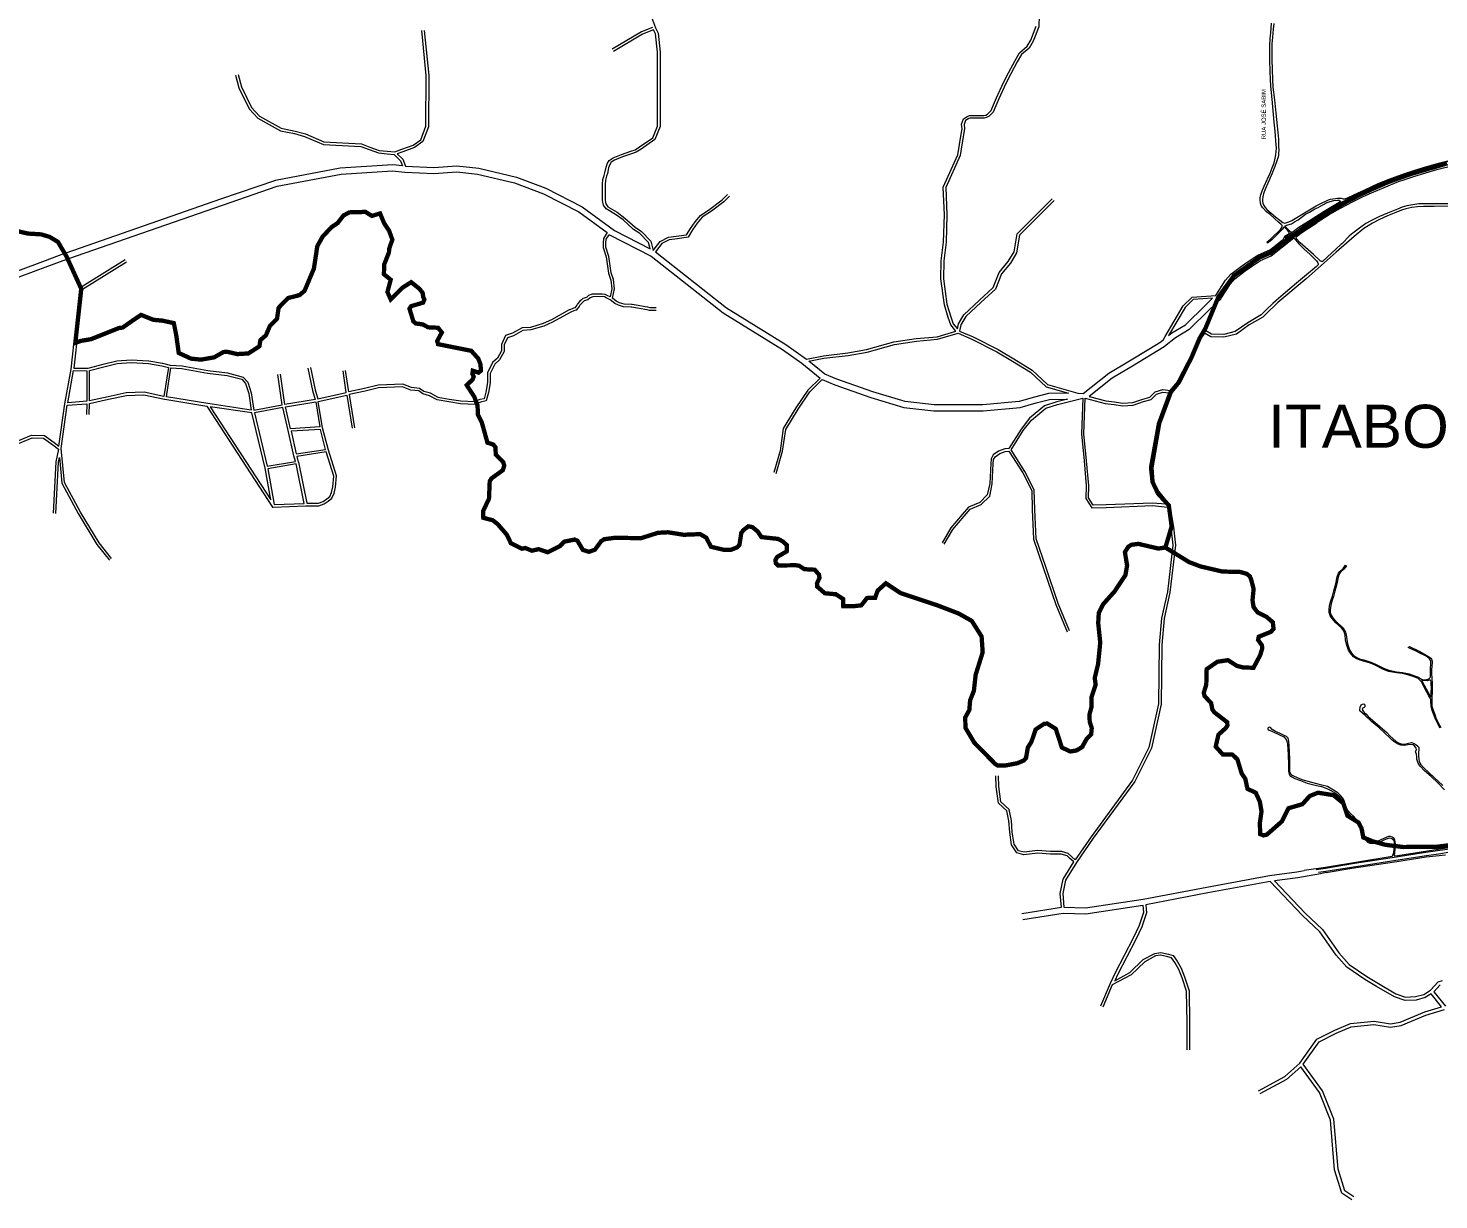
# Model space of a CAD drawing. Header units: millimetres. Extents: x 617885 to 663705, y 7172943 to 7234736.
# Drawn here: x 639759 to 643034, y 7182430 to 7185151 of the extents above; entities that cross this region are included whole.
import ezdxf

# ---------------------------------------------------------------- set-up
doc = ezdxf.new("R2010")
doc.units = ezdxf.units.MM
doc.layers.add('BAIRROS', color=12, linetype='Continuous')
doc.layers.add('TOP_VIAS 10.000', color=7, linetype='Continuous', lineweight=9)
doc.layers.add('VIAS', color=7, linetype='Continuous', lineweight=5)
doc.styles.add('LDUP', font='LDUP.SHX')
doc.styles.get("Standard").update_dxf_attribs({"font": 'arial.ttf'})

msp = doc.modelspace()

# ---------------------------------------------------------------- linework, layer by layer
at = {"layer": 'BAIRROS', "lineweight": 40, "ltscale": 0.3, "const_width": 10}
for points in [[(643052.6, 7184837.1), (642969.6, 7184812.9), (642914.3, 7184793.4), (642868.2, 7184773.5), (642812.6, 7184744.6), (642755.6, 7184709.6), (642683.6, 7184661.7), (642641.8, 7184629.3), (642617.4, 7184618.7), (642558, 7184576.3), (642522, 7184526.9), (642492.2, 7184454.7), (642478.4, 7184431), (642459.2, 7184385.7), (642429.1, 7184327.6), (642411.1, 7184306.3), (642384, 7184233.1), (642365.6, 7184130.9), (642369.2, 7184097.3), (642381.9, 7184070.4), (642406.9, 7184043), (642411.3, 7184010.5), (642413.5, 7183994.1), (642398.9, 7183945.2), (642382.7, 7183942.8), (642336.1, 7183953.7), (642319.8, 7183951.5), (642312.9, 7183947), (642305, 7183934.7), (642310.1, 7183903.4), (642306.2, 7183881.1), (642281.2, 7183843.5), (642254.6, 7183813.6), (642244.4, 7183793.7), (642243, 7183769.8), (642247.7, 7183724.6), (642242.8, 7183674.8), (642234.9, 7183642.3), (642237.1, 7183626.7), (642227.7, 7183598.5), (642227.1, 7183573.6), (642222.7, 7183557.2), (642223.3, 7183540.8), (642228, 7183525.9), (642226.6, 7183511.3), (642216.3, 7183501.1), (642205.8, 7183482), (642193, 7183474.1), (642178.3, 7183471.5), (642158.6, 7183480.7), (642144.6, 7183524), (642124.9, 7183536.4), (642117.4, 7183535.8), (642097.8, 7183522.7), (642087.9, 7183493.8), (642079.7, 7183480.9), (642075.4, 7183456.2), (642070.2, 7183450.6), (642055.3, 7183444.3), (642026.5, 7183438.8), (642009.5, 7183438.9), (642003.5, 7183443), (641979.7, 7183467.2), (641955.3, 7183492.1), (641934.8, 7183526.4), (641934.3, 7183550.6), (641943.8, 7183567.7), (641945.6, 7183590.3), (641954.3, 7183612.2), (641958.5, 7183649.7), (641974.8, 7183701.9), (641972.3, 7183738.7), (641949.5, 7183774.8), (641919.1, 7183791.9), (641869.7, 7183810.9), (641784.2, 7183839.4), (641750, 7183862.2), (641731, 7183845.1), (641725.1, 7183828.2), (641706.3, 7183828), (641693, 7183810.9), (641675.9, 7183809), (641651.2, 7183809), (641650.7, 7183825.8), (641633.8, 7183836.7), (641608.4, 7183839), (641590.7, 7183854.4), (641590.1, 7183861.7), (641596, 7183875.1), (641594.8, 7183882.3), (641585, 7183893.6), (641561, 7183894.9), (641548.3, 7183903), (641541, 7183904), (641499.9, 7183903.6), (641494.4, 7183909.1), (641493.8, 7183916.7), (641497.8, 7183923.4), (641519.8, 7183936.2), (641520.4, 7183950.5), (641511.4, 7183958.9), (641499.9, 7183965.2), (641461.2, 7183969.4), (641452.6, 7183982.4), (641440, 7183992.7), (641430.7, 7183994.4), (641418.9, 7183985.2), (641414.3, 7183978.7), (641410.2, 7183951.5), (641404.9, 7183945.6), (641389.6, 7183939.6), (641373.6, 7183940), (641344, 7183946.9), (641333.1, 7183968.1), (641319, 7183976.3), (641280.7, 7183974.8), (641244.1, 7183980.6), (641221, 7183979.4), (641182, 7183967), (641120.4, 7183967.7), (641111.4, 7183966.5), (641096.3, 7183964.5), (641089.2, 7183960), (641074.5, 7183940.1), (641060.8, 7183935.2), (641046.7, 7183939.6), (641034.1, 7183960.8), (641027.5, 7183963.7), (641003.4, 7183958.8), (640993.3, 7183948.4), (640965.2, 7183934.2), (640944, 7183941.4), (640928.1, 7183937.8), (640912.8, 7183944.1), (640905.4, 7183942.4), (640879.5, 7183955.3), (640870.2, 7183974.8), (640848.8, 7183999.7), (640837.5, 7184008.5), (640815.5, 7184014.2), (640815.2, 7184030), (640828.7, 7184058.7), (640830.4, 7184099.1), (640834.3, 7184105.5), (640860.9, 7184124.8), (640864.1, 7184135.5), (640861.8, 7184143.3), (640844.5, 7184161.2), (640843.6, 7184178.2), (640838.9, 7184184.3), (640825.1, 7184188.7), (640811.9, 7184236.1), (640802.9, 7184254.2), (640802.2, 7184274.5), (640794.6, 7184295.2), (640777, 7184322.3), (640790.7, 7184335.4), (640793.1, 7184342.1), (640790.1, 7184348.6), (640791.1, 7184355.8), (640804.4, 7184351.3), (640809.9, 7184355.8), (640809, 7184370.4), (640803.8, 7184383.9), (640787.6, 7184402), (640710.3, 7184417.5), (640708.4, 7184424.6), (640719.3, 7184444.6), (640710.4, 7184455.5), (640687.6, 7184456.6), (640674.4, 7184463.4), (640658.6, 7184465.6), (640653.1, 7184470.4), (640644.1, 7184499.8), (640647.9, 7184505.7), (640675.7, 7184513.9), (640678.6, 7184520.8), (640675.9, 7184527.5), (640674.6, 7184536.7), (640667, 7184546.2), (640648, 7184561.4), (640627.1, 7184548.1), (640600.5, 7184521.5), (640592.9, 7184538.6), (640600.5, 7184567.1), (640584.7, 7184580), (640585.6, 7184603), (640596.5, 7184630.7), (640596.8, 7184638.6), (640604.3, 7184660.2), (640596.7, 7184681.1), (640585.3, 7184698.2), (640575.8, 7184721), (640556.8, 7184715.3), (640541.6, 7184724.8), (640528.4, 7184724), (640504.7, 7184723.6), (640490.9, 7184716.3), (640477.2, 7184698.5), (640463.2, 7184689.2), (640442.6, 7184667.3), (640430.2, 7184645.4), (640422.2, 7184593), (640400.5, 7184541.3), (640388.7, 7184531.3), (640362.9, 7184524.8), (640351.9, 7184514.3), (640340.3, 7184501.9), (640336.6, 7184476.1), (640320, 7184459.7), (640310.9, 7184438.1), (640297.9, 7184426.8), (640295.7, 7184412.5), (640270, 7184395.9), (640244.1, 7184394.4), (640220.6, 7184399.9), (640212.2, 7184399.1), (640190.5, 7184386.8), (640160.2, 7184381.5), (640137.1, 7184383.8), (640108.4, 7184397), (640102.7, 7184437.9), (640097, 7184466.4), (640070.4, 7184472.1), (640049.5, 7184474), (640021, 7184485.4), (640003.9, 7184474), (639978.1, 7184455.9), (639969.8, 7184455), (639905, 7184429.1), (639881.6, 7184425.1), (639868.3, 7184420.4), (639882.2, 7184545.8), (639856.7, 7184601.8), (639847.5, 7184621.9), (639828, 7184654.9), (639808.6, 7184666.6), (639789.2, 7184672.4), (639758.2, 7184674.3), (639733, 7184680.1)], [(643052.6, 7184837.1), (642969.6, 7184812.9), (642914.3, 7184793.4), (642868.2, 7184773.6), (642812.6, 7184744.6), (642755.6, 7184709.6), (642683.6, 7184661.7), (642641.8, 7184629.3), (642617.4, 7184618.7), (642558, 7184576.3), (642522, 7184526.9), (642492.2, 7184454.7), (642478.4, 7184431), (642459.2, 7184385.7), (642429.1, 7184327.6), (642411.1, 7184306.3), (642384, 7184233.1), (642365.6, 7184130.9), (642369.2, 7184097.3), (642381.9, 7184070.4), (642406.9, 7184043), (642413.5, 7183994.1), (642398.9, 7183945.2), (642402.7, 7183942.9), (642415.7, 7183934.9), (642454.1, 7183911.3), (642480.4, 7183901.3), (642531.4, 7183889.4), (642572.2, 7183888.5), (642587.7, 7183884.2), (642595.2, 7183878.1), (642598, 7183871), (642603.8, 7183849.1), (642601.2, 7183822.7), (642603.7, 7183806.9), (642613, 7183794.7), (642634.3, 7183783.8), (642648.4, 7183771.6), (642650, 7183756.3), (642644.3, 7183749.6), (642615.7, 7183738.1), (642614.2, 7183730.5), (642623.1, 7183718.2), (642623.8, 7183711), (642619.2, 7183695.6), (642603.6, 7183666), (642580.3, 7183666.5), (642565.1, 7183670.3), (642544.2, 7183683.6), (642519.5, 7183679.8), (642494.8, 7183662.7), (642493.9, 7183626.9), (642488, 7183607.8), (642490, 7183600.3), (642505.1, 7183583.9), (642508, 7183569.1), (642512.6, 7183562.5), (642542.5, 7183539.5), (642543, 7183531.8), (642539.1, 7183525.8), (642522.1, 7183510.6), (642515.8, 7183482.8), (642532.3, 7183464.7), (642554.8, 7183464.2), (642566.1, 7183453.4), (642576.1, 7183420.3), (642584.5, 7183408.2), (642589.5, 7183384.8), (642608.8, 7183375.8), (642618.3, 7183354.9), (642622.1, 7183332.1), (642618.3, 7183305.5), (642619, 7183279.6), (642626.6, 7183276.7), (642634.3, 7183278.3), (642643.1, 7183286), (642669.6, 7183309.3), (642684.8, 7183339.7), (642717.1, 7183349.2), (642734.2, 7183368.2), (642753.2, 7183375.8), (642789.3, 7183370.1), (642812.1, 7183351.1), (642821.7, 7183322.3), (642847.3, 7183306.6), (642854.3, 7183293.1), (642858.4, 7183271.9), (642879.9, 7183263.1), (642908.9, 7183255), (642950.6, 7183249.7), (643030, 7183250.4), (643069.8, 7183255.4)]]:
    msp.add_lwpolyline(points, dxfattribs=at)
at = {"layer": 'VIAS', "color": 253}
for points in [[(641395.5, 7185764.5), (641324, 7185714.4), (641299.2, 7185682.6), (641275.9, 7185646.8), (641246.9, 7185597.9), (641218.4, 7185572.6), (641197.5, 7185558.9), (641175.4, 7185551.7), (641166.6, 7185548.3), (641151.4, 7185539.8), (641138.6, 7185513.6), (641133.8, 7185490.3), (641133.8, 7185478.5), (641129.2, 7185450.8), (641134.8, 7185442.9), (641157.5, 7185398.8), (641169.7, 7185380.5), (641175.7, 7185332.3), (641191.2, 7185269.2), (641200.2, 7185198.8), (641206, 7185176.7), (641214.9, 7185152), (641221.3, 7185139.7), (641226.1, 7185095.9)], [(642148.4, 7185224), (642135.7, 7185214.7), (642117.1, 7185201), (642106.1, 7185180.9), (642104.9, 7185154.6), (642092, 7185121.1), (642082.7, 7185105.2), (642065, 7185090.1), (642055.2, 7185072.9), (642040, 7185045.1), (642028.7, 7185022.4), (642012.3, 7184987.1), (642003.4, 7184965.7), (641999.4, 7184956.3), (641989.8, 7184946.7), (641984, 7184943.8), (641978.3, 7184942.4)], [(640246.1, 7185043.6), (640253.9, 7185015), (640277.2, 7184967.3), (640296.2, 7184947), (640346.4, 7184918.7), (640378.8, 7184912.2), (640402.7, 7184905.6), (640445.6, 7184887.4), (640532.8, 7184882.3), (640552.2, 7184875.2), (640573.8, 7184867.5), (640592.5, 7184865.3), (640609.8, 7184864), (640626.6, 7184870.1), (640652.7, 7184879.8), (640670.2, 7184892.1), (640682.3, 7184923.7), (640682.8, 7185041), (640672.4, 7185145.6)], [(640678.3, 7185146.2), (640688.8, 7185041.3), (640688.3, 7184922.5), (640675.2, 7184888.2), (640655.6, 7184874.4), (640628.6, 7184864.4), (640615.7, 7184859.8), (640628.7, 7184846.8), (640634.7, 7184830.9), (640700.5, 7184827.8), (640754.1, 7184831.5), (640804.8, 7184825.9), (640892.2, 7184805.4), (640961, 7184779.4), (641044.7, 7184736.7), (641120.3, 7184681.5), (641202.8, 7184638.9), (641198.9, 7184653.8), (641178.8, 7184674.5), (641164, 7184684.1), (641140.1, 7184705.8), (641122.5, 7184718.7), (641100.6, 7184732), (641094.2, 7184740.5), (641092.1, 7184750.9), (641092.1, 7184788.7), (641093.1, 7184799.5), (641096, 7184809.1), (641097.9, 7184815.5), (641100.7, 7184828.7), (641103.7, 7184837.7), (641108, 7184844.1), (641117.2, 7184850.2), (641136.2, 7184857.9), (641157.8, 7184865.4), (641167.8, 7184869), (641178.4, 7184875.6), (641208.7, 7184896.6), (641220.1, 7184924), (641220.1, 7185095.5), (641215.4, 7185137.9), (641210.7, 7185147.1), (641185.1, 7185137.7), (641117.6, 7185097.2)], [(641208.3, 7185152.6), (641182.5, 7185143.1), (641114.5, 7185102.4)], [(641386.8, 7184761), (641374.1, 7184748.2), (641345.1, 7184726.1), (641323.5, 7184712), (641312, 7184698.1), (641301.2, 7184683.1), (641290.8, 7184665.6), (641266.2, 7184662.4), (641247.3, 7184659.9), (641229.9, 7184651.2), (641215.4, 7184631.6), (641380.3, 7184501.8), (641517.5, 7184416.7), (641565.6, 7184382.9), (641605.5, 7184390.6), (641661.8, 7184397.5), (641705, 7184404.8), (641768.6, 7184422.8), (641820.7, 7184430.3), (641869.1, 7184434.7), (641912.6, 7184447.6), (641900.7, 7184462), (641895, 7184479.5), (641885.9, 7184509), (641877.7, 7184568.8), (641878.8, 7184611.3), (641883.8, 7184654.6), (641885.9, 7184717.4), (641883.3, 7184782.2), (641916.9, 7184857), (641924.5, 7184905.4), (641926.8, 7184917.6), (641925.5, 7184928), (641929.9, 7184941.1), (641940, 7184946.9), (641944.5, 7184948.4), (641977.5, 7184948.4), (641981.9, 7184949.5), (641986.3, 7184951.6), (641994.4, 7184959.7), (641997.9, 7184968), (642006.8, 7184989.6), (642023.3, 7185025.1), (642034.7, 7185047.9), (642049.9, 7185075.8), (642060.3, 7185094), (642078.1, 7185109.1), (642086.5, 7185123.7), (642098.9, 7185155.9)], [(642642.7, 7184637.2), (642667.1, 7184656.6), (642672.4, 7184660.7), (642672.9, 7184662.4), (642674.4, 7184665.5), (642678.4, 7184669.6), (642683.7, 7184673.1), (642686.6, 7184674.9), (642686.6, 7184677.2), (642685.9, 7184678.4), (642682.2, 7184681.9), (642677.5, 7184687.2), (642675.5, 7184688.6), (642674.1, 7184688.8), (642672.3, 7184686.7), (642669.9, 7184683.6), (642664.1, 7184677.5), (642645.8, 7184660), (642636.3, 7184651.7), (642635.5, 7184654.8), (642642.3, 7184660.7), (642651.3, 7184669.6), (642659.5, 7184676.6), (642666.3, 7184684.1), (642669.1, 7184688.2), (642669.9, 7184690.8), (642669.7, 7184693.1), (642668, 7184695.7), (642661.2, 7184701.1), (642642.1, 7184718.9), (642634, 7184725), (642625.3, 7184733.7), (642622.4, 7184738.2), (642620.7, 7184741.7), (642619.6, 7184745.3), (642618.9, 7184751.6), (642618.9, 7184757.8), (642620.2, 7184764.1), (642623.3, 7184773.2), (642628, 7184784.5), (642635.1, 7184800), (642635.7, 7184801.2), (642642.1, 7184814.8), (642647.1, 7184826.6), (642651.2, 7184838.4), (642652.8, 7184845.2), (642655.4, 7184856.9), (642656.5, 7184865.2), (642656.8, 7184872.9), (642655.6, 7184889.6), (642653.5, 7184912.2), (642651.5, 7184933.2), (642647.2, 7184986.2), (642643.4, 7185016.4), (642642.7, 7185033.1), (642642, 7185051.8), (642641.2, 7185075.9), (642641.2, 7185093.4), (642641.2, 7185108.9), (642642.1, 7185127.8), (642643.4, 7185140.2), (642645.4, 7185162.6)], [(642650.4, 7185162.2), (642649.1, 7185149), (642647.4, 7185130.3), (642646.3, 7185114.8), (642645.8, 7185096.1), (642646, 7185077.7), (642647.1, 7185055.4), (642647.8, 7185032.2), (642648.6, 7185014.2), (642652, 7184985.1), (642655, 7184954.1), (642658.8, 7184924.3), (642661.6, 7184893.7), (642661.9, 7184877), (642662, 7184867.5), (642661.7, 7184861.9), (642661.3, 7184856.4), (642661, 7184852.3), (642657.1, 7184840.8), (642652.8, 7184829.8), (642646.8, 7184814.6), (642641.4, 7184802), (642640.6, 7184800), (642637, 7184791.7), (642631.4, 7184779.1), (642628.3, 7184771.5), (642626.6, 7184766.4), (642625.8, 7184763.3), (642625, 7184759.6), (642624.5, 7184753.7), (642624.6, 7184748.9), (642625.4, 7184744.9), (642627.5, 7184739.4), (642630.3, 7184734.9), (642634.7, 7184730.4), (642654.5, 7184713.4), (642664.9, 7184705.5), (642671.5, 7184700.2), (642675.3, 7184698.8), (642678.8, 7184699.3), (642685.7, 7184701.3), (642692.6, 7184704.6), (642704.3, 7184711.5), (642714.3, 7184718), (642737.6, 7184732), (642748.9, 7184738.6), (642763, 7184746), (642771.2, 7184749.9), (642777.6, 7184752.6), (642782.6, 7184754.1), (642787.9, 7184755.3)], [(641226.1, 7185095.9), (641226.1, 7184922.8), (641213.6, 7184892.7), (641181.7, 7184870.6), (641170.5, 7184863.6)], [(640240.3, 7185042), (640248.3, 7185012.9), (640272.2, 7184963.8), (640292.4, 7184942.2), (640344.3, 7184913), (640377.4, 7184906.4), (640400.7, 7184899.9), (640444.2, 7184881.5), (640531.5, 7184876.4), (640550.2, 7184869.5), (640572.4, 7184861.7), (640592, 7184859.4), (640608.9, 7184858.1), (640623.6, 7184843.5), (640628.1, 7184831.6), (640605.2, 7184834), (640483.4, 7184826.5), (640333.2, 7184797.8), (640205.5, 7184753.8), (639846.7, 7184629.1), (639830.2, 7184657.1), (639809.8, 7184669.3), (639789.8, 7184675.3), (639758.7, 7184677.3)], [(641978.3, 7184942.4), (641945.5, 7184942.4), (641942.4, 7184941.4), (641934.8, 7184937), (641931.6, 7184927.4), (641932.9, 7184917.5), (641930.4, 7184904.4), (641922.7, 7184855.3), (641889.4, 7184781), (641891.9, 7184717.4), (641889.8, 7184654.1), (641884.8, 7184610.9), (641883.8, 7184569.1), (641891.7, 7184510.3), (641900.8, 7184481.3), (641906.1, 7184464.9), (641916.1, 7184452.8), (641918.4, 7184464.5), (641930.7, 7184485.2), (641967.5, 7184519.4), (641999.5, 7184549), (642013.3, 7184583.5), (642034.2, 7184609.1), (642047.7, 7184631.6), (642054.7, 7184673.6), (642127.2, 7184746), (642136.4, 7184755.2)], [(641170.5, 7184863.6), (641159.8, 7184859.7), (641138.3, 7184852.2), (641120, 7184844.9), (641112.3, 7184839.8), (641109.1, 7184835), (641106.5, 7184827.1), (641103.7, 7184814.1), (641101.8, 7184807.4), (641099, 7184798.3), (641098.1, 7184788.5), (641098.1, 7184751.4), (641099.8, 7184743), (641104.7, 7184736.6), (641125.9, 7184723.7), (641143.9, 7184710.4), (641167.7, 7184688.9), (641182.6, 7184679.2), (641204.3, 7184656.8), (641210.2, 7184634.6), (641225.9, 7184655.9), (641245.5, 7184665.7), (641287.1, 7184671.1), (641296.2, 7184686.4), (641307.3, 7184701.7), (641319.5, 7184716.5), (641341.7, 7184731), (641370.1, 7184752.7), (641382.6, 7184765.2)], [(639983.8, 7184613.1), (639883.5, 7184550.2), (639853.2, 7184616.5), (640210, 7184740.5), (640336.9, 7184784.2), (640485.2, 7184812.6), (640604.9, 7184819.9), (640633.4, 7184816.9), (640633.9, 7184816.9), (640700.7, 7184813.8), (640753.8, 7184817.4), (640802.4, 7184812), (640888.1, 7184792), (640955.4, 7184766.6), (641037.3, 7184724.7), (641103.4, 7184676.6), (641094.6, 7184663), (641093.8, 7184652.7), (641093.8, 7184641.9), (641101.1, 7184619.9), (641106.3, 7184582), (641111.6, 7184566.4), (641114.1, 7184546.3), (641109.8, 7184527.2), (641103.3, 7184530.6), (641098.3, 7184532.8), (641091.8, 7184533.8), (641068.5, 7184533.4), (641060, 7184530.6), (641055.1, 7184525.7), (641046.4, 7184523.2), (641043.5, 7184520.3), (641039.7, 7184517.2), (641034.3, 7184511), (641033, 7184507.9), (641027.8, 7184501.6), (641023.5, 7184500.6), (641016.6, 7184497.4), (641014.6, 7184496.8), (640973.7, 7184473.7), (640954.1, 7184465.1), (640924.8, 7184456.5), (640905.8, 7184455.3), (640883, 7184442.7), (640867.1, 7184437.4), (640857.6, 7184416.9), (640857.6, 7184402.1), (640848.3, 7184384.6), (640837, 7184374.6), (640825.3, 7184351.1), (640825.3, 7184328.3), (640821.6, 7184306.3), (640817.2, 7184290.8), (640807.5, 7184288.6), (640795.4, 7184283.8), (640763.5, 7184284.9), (640736.2, 7184289.3), (640710.4, 7184293.6), (640693, 7184303.4), (640677.7, 7184307.7), (640667.6, 7184314.5), (640648.6, 7184316.7), (640628.6, 7184324.5), (640571.7, 7184322.2), (640539.6, 7184314.5), (640503.2, 7184306.4), (640495.9, 7184356)], [(642787.9, 7184755.3), (642793.6, 7184756.1), (642798.8, 7184756.6), (642803.5, 7184756.8), (642807.2, 7184756.2), (642811.9, 7184754.9), (642816.5, 7184754.9), (642821.5, 7184757.5), (642836.8, 7184764.3), (642862, 7184776.2), (642893.2, 7184790.9), (642916.3, 7184800), (642924.6, 7184803.3), (642948.2, 7184811.7), (642976, 7184820.9), (643000.4, 7184828.8), (643033.1, 7184837.6), (643054.4, 7184843.4)], [(642140.7, 7184751), (642131.4, 7184741.7), (642060.3, 7184670.7), (642053.5, 7184629.5), (642039.2, 7184605.7), (642018.5, 7184580.4), (642004.5, 7184545.5), (641971.6, 7184515), (641935.4, 7184481.4), (641924.1, 7184462.3), (641921.3, 7184447.8), (641952.5, 7184434.2), (642010.7, 7184405.2), (642047.1, 7184383.3), (642089.4, 7184357.1), (642125.4, 7184324), (642195.5, 7184303.5)], [(643055.7, 7184737.6), (643022.6, 7184737.2), (642998.1, 7184737), (642984.2, 7184736.3), (642971.2, 7184735.2), (642957.4, 7184731.9), (642946.8, 7184728.9), (642930.3, 7184721.8), (642914.4, 7184715.4), (642896.2, 7184707), (642879.9, 7184698.8), (642870, 7184692.4), (642859.7, 7184685.8), (642837.2, 7184667.1), (642795.5, 7184630.8), (642726, 7184569.4), (642660.1, 7184514.4), (642658.5, 7184512.9)], [(639757.8, 7184671.3), (639788.7, 7184669.4), (639807.4, 7184663.8), (639825.8, 7184652.8), (639841, 7184626.9), (639798.5, 7184610.8), (639734.1, 7184586.9)], [(641099.8, 7184642.9), (641099.8, 7184652.5), (641100.5, 7184661.1), (641107.3, 7184671.6), (641108.8, 7184671.7), (641205.1, 7184621.9), (641372.2, 7184490.3)], [(641245.5, 7184665.7), (641287.1, 7184671.1)], [(641217.1, 7184501.7), (641202.5, 7184501.7), (641197.1, 7184503.2), (641191.4, 7184504), (641174.8, 7184507.2), (641161.1, 7184509.6), (641159.3, 7184509.6), (641142.2, 7184510.4), (641131.7, 7184513.4), (641124.3, 7184517.1), (641115.2, 7184523.9), (641120.1, 7184546), (641117.4, 7184567.7), (641112.2, 7184583.4), (641107, 7184621.3), (641099.8, 7184642.9)], [(642461.2, 7184526.7), (642516.2, 7184530.4), (642538.6, 7184565.9), (642550.8, 7184579.7), (642575.7, 7184598.8), (642590.9, 7184609.3), (642613.2, 7184624.1), (642642.7, 7184637.2)], [(642654.3, 7184517.2), (642648.5, 7184511.5), (642634.7, 7184498.6), (642621.4, 7184485.3), (642590.5, 7184467.1), (642561.3, 7184446.6), (642534.3, 7184439.6), (642505.9, 7184440.4), (642492.5, 7184448.5), (642500.6, 7184466.2), (642507.1, 7184481.2), (642521.7, 7184517), (642527.7, 7184522.9), (642528.8, 7184524.2), (642549.8, 7184557.5), (642560.4, 7184569.5), (642584, 7184587.5), (642598.8, 7184597.7), (642619.9, 7184611.8), (642644.7, 7184622.8)], [(639724.3, 7184188.2), (639766.9, 7184206), (639796.5, 7184205), (639819.6, 7184188.8), (639830.3, 7184180.4), (639844.1, 7184278.7), (639844.1, 7184278.8), (639858.5, 7184359.5), (639879.1, 7184545.3), (639847.6, 7184614.4), (639803.5, 7184597.7), (639737.3, 7184573.2)], [(639987, 7184608.1), (639885, 7184544.1), (639864.9, 7184362), (639897.9, 7184361.9), (639932.9, 7184370.8), (639964.8, 7184378.4), (639998.3, 7184380.7), (640039.3, 7184378.4), (640070.4, 7184373.1), (640088.2, 7184368.4), (640116.4, 7184367), (640175.9, 7184356.2), (640221.9, 7184350.8), (640258.1, 7184341.1), (640268.6, 7184329.2), (640276.9, 7184304.1), (640282.9, 7184264), (640348.9, 7184276.6), (640338.6, 7184347)], [(641217.1, 7184495.7), (641201.6, 7184495.7), (641195.9, 7184497.3), (641190.4, 7184498.1), (641173.7, 7184501.3), (641160.5, 7184503.6), (641159.1, 7184503.6), (641141.3, 7184504.4), (641129.6, 7184507.8), (641121.1, 7184512), (641110.3, 7184520.1), (641100.7, 7184525.2), (641096.6, 7184527), (641091.4, 7184527.8), (641069.5, 7184527.5), (641063.2, 7184525.4), (641058.2, 7184520.4), (641049.6, 7184517.9), (641047.6, 7184515.9), (641043.9, 7184512.8), (641039.5, 7184507.8), (641038.3, 7184504.8), (641031.1, 7184496.3), (641025.5, 7184494.9), (641018.8, 7184491.8), (641017.1, 7184491.2), (640976.4, 7184468.3), (640956.2, 7184459.4), (640925.8, 7184450.6), (640907.5, 7184449.4), (640885.5, 7184437.1), (640871.5, 7184432.5), (640863.6, 7184415.6), (640863.6, 7184400.6), (640853, 7184380.8), (640841.9, 7184370.9), (640831.3, 7184349.7), (640831.3, 7184327.8), (640827.5, 7184305), (640821.9, 7184285.7), (640809.2, 7184282.9), (640796.4, 7184277.7), (640762.9, 7184278.9), (640735.3, 7184283.4), (640708.4, 7184287.8), (640690.7, 7184297.8), (640675.2, 7184302.2), (640665.5, 7184308.7), (640647.2, 7184310.8), (640627.6, 7184318.4), (640572.5, 7184316.3), (640540.9, 7184308.6), (640504.1, 7184300.5), (640516.8, 7184223.1)], [(642195.5, 7184303.5), (642208, 7184303.1), (642267.7, 7184350), (642315.4, 7184378.5), (642360.8, 7184406.2), (642388.6, 7184423.1), (642394.6, 7184427.9), (642398.4, 7184435.5), (642439.9, 7184506.5), (642461.2, 7184526.7), (642516.2, 7184530.4)], [(642406.5, 7184437.5), (642414, 7184443.5), (642445.8, 7184462.5), (642491.9, 7184507.7), (642508.7, 7184523.9), (642463.7, 7184520.9), (642444.6, 7184502.8), (642406.5, 7184437.5)], [(642508.7, 7184523.9), (642463.7, 7184520.9)], [(641372.2, 7184490.3), (641509.8, 7184405), (641555.2, 7184373.1), (641597.5, 7184338.7), (641569, 7184310.3), (641541.4, 7184269.8), (641511.7, 7184221.7), (641504.3, 7184170.1), (641489.8, 7184119.1)], [(642658.5, 7184512.9), (642652.7, 7184507.2), (642638.9, 7184494.3), (642625.1, 7184480.5), (642593.7, 7184462), (642563.8, 7184441), (642534.9, 7184433.6), (642504.2, 7184434.4), (642489.6, 7184443.2), (642482.9, 7184432.8), (642461.4, 7184382.9), (642433.6, 7184327.3), (642414.5, 7184305.1), (642387.7, 7184232.4), (642369.5, 7184130.5), (642372.1, 7184098.7), (642382.6, 7184076.3), (642409.3, 7184043.3), (642409.4, 7184042.5), (642417.5, 7183992.5), (642422.3, 7183951), (642409.5, 7183841.1), (642396, 7183780.3), (642390.4, 7183718.7), (642389.2, 7183581.8), (642366.4, 7183479), (642327.8, 7183401.9), (642231.5, 7183270.1), (642192.8, 7183213.9), (642167.2, 7183172.6), (642160.8, 7183141.6), (642163.5, 7183110.3), (642213.3, 7183108.6), (642347.5, 7183128.6), (642495.2, 7183156.8), (642640.5, 7183183.4), (642704.3, 7183191.8), (642720.8, 7183194.8)], [(642486, 7184448.7), (642495.2, 7184468.6), (642501.6, 7184483.5), (642511, 7184506.7), (642501.7, 7184497.7), (642454.4, 7184451.4), (642422.1, 7184432), (642396.9, 7184411.9), (642396.2, 7184411.4), (642322.6, 7184366.5)], [(642445.8, 7184462.5), (642491.9, 7184507.7)], [(642501.7, 7184497.7), (642454.4, 7184451.4)], [(641571.5, 7184378), (641606.4, 7184384.6), (641662.7, 7184391.5), (641706.3, 7184399), (641769.8, 7184416.9), (641821.4, 7184424.3), (641870.3, 7184428.8), (641917.7, 7184442.8), (641949.9, 7184428.8), (642007.8, 7184399.9), (642044, 7184378.2), (642085.8, 7184352.3), (642122.3, 7184318.7), (642173.9, 7184303.6), (642127.8, 7184302.6), (642095.4, 7184294.5), (642059.5, 7184284.3), (641975.2, 7184276.4), (641926.8, 7184276.4), (641862.1, 7184276.4), (641795, 7184284), (641719.8, 7184307), (641636.4, 7184336.3), (641608.4, 7184347.8), (641571.5, 7184378)], [(642396.2, 7184411.4), (642322.6, 7184366.5), (642275.7, 7184338.5), (642221.7, 7184296.1), (642260.6, 7184285.9), (642280.9, 7184283.5), (642299.4, 7184280.3), (642323.1, 7184281.9), (642346.5, 7184289.9), (642363, 7184294.6), (642375.2, 7184306.8), (642392.9, 7184312.1), (642410.6, 7184309.8), (642428.5, 7184330.7), (642455.9, 7184385.4), (642477.5, 7184435.6), (642486, 7184448.7)], [(639850.7, 7184281.5), (639864, 7184356), (639895.3, 7184355.9), (639895.4, 7184284.8), (639850.7, 7184281.5)], [(639901.4, 7184285.7), (639901.3, 7184356.6), (639934.4, 7184365), (639965.7, 7184372.5), (639998.3, 7184374.7), (640038.6, 7184372.5), (640069.1, 7184367.3), (640084.3, 7184363.2), (640073.9, 7184296), (640027.9, 7184306), (639986.7, 7184304.5), (639944.3, 7184295.4), (639901.4, 7184285.7)], [(640090.2, 7184362.3), (640115.7, 7184361.1), (640175, 7184350.3), (640220.8, 7184344.9), (640254.8, 7184335.8), (640263.3, 7184326.1), (640271.1, 7184302.7), (640276.8, 7184264), (640175.6, 7184279.3), (640079.8, 7184294.9), (640090.2, 7184362.3)], [(640408.1, 7184361.6), (640419.3, 7184309.9), (640425.3, 7184289.1), (640354.9, 7184277.6), (640344.5, 7184347.9)], [(640414, 7184362.9), (640425.2, 7184311.3), (640431.2, 7184290.2), (640497.3, 7184305.1), (640490, 7184355.2)], [(641495.5, 7184117.4), (641510.2, 7184168.8), (641517.5, 7184219.6), (641546.4, 7184266.5), (641573.6, 7184306.5), (641602.4, 7184335.1), (641631.4, 7184323.2), (641715.4, 7184293.7), (641792.1, 7184270.2), (641861.4, 7184262.4), (641926.8, 7184262.4), (641975.9, 7184262.4), (642062.1, 7184270.5), (642099, 7184280.9), (642129.6, 7184288.6), (642171.4, 7184289.5), (642147.1, 7184283.5), (642118.1, 7184274.2), (642083.5, 7184245.4), (642064, 7184220.2), (642035.3, 7184175), (642026, 7184174.1), (642011.5, 7184169.2), (641998.9, 7184160.1), (641994.4, 7184151.4), (641993.4, 7184140), (641991.2, 7184094.2), (641985.6, 7184067.8), (641967.9, 7184050.1), (641942, 7184039), (641926.9, 7184022.1), (641901, 7183990.8), (641880.5, 7183956.1)], [(639900.6, 7184254.1), (639901.3, 7184279.6), (639945.6, 7184289.6), (639987.4, 7184298.5), (640027.3, 7184300), (640075.7, 7184289.5), (640075.9, 7184289.5), (640173.3, 7184273.6), (640326.1, 7184038.8), (640327.8, 7184038.9), (640403.7, 7184041.9), (640434, 7184041.9), (640446.2, 7184046.8), (640455.7, 7184053.1), (640464, 7184059.7), (640469, 7184071.3), (640472.1, 7184085.5), (640474.5, 7184111.5), (640455.9, 7184171.5), (640442.4, 7184223.4), (640432.5, 7184284.4), (640498.3, 7184299.2), (640510.9, 7184222.2)], [(640501.4, 7184299.9), (640501.4, 7184299.9)], [(642176.5, 7183751.5), (642150.2, 7183815.1), (642121.3, 7183900.7), (642099, 7183965.5), (642095.8, 7184033.6), (642094.7, 7184079.1), (642072.9, 7184121.7), (642040.6, 7184172.2), (642068.9, 7184216.7), (642087.9, 7184241.2), (642121.1, 7184268.9), (642148.7, 7184277.7), (642207.1, 7184292.1), (642203.9, 7184209.5), (642210.1, 7184146.4), (642215.2, 7184088.8), (642214.2, 7184059.2), (642228, 7184037.3), (642261.7, 7184038.4), (642368.9, 7184042.5), (642403.9, 7184039.3), (642411.5, 7183991.7), (642416.3, 7183951)], [(642207.3, 7184296.1), (642207.3, 7184296.1)], [(642213.1, 7184292.2), (642259.5, 7184280), (642280, 7184277.6), (642299.1, 7184274.2), (642324.3, 7184275.9), (642348.3, 7184284.2), (642366.1, 7184289.3), (642378.4, 7184301.5), (642393.4, 7184306), (642407.7, 7184304.1), (642381.8, 7184233.9), (642363.5, 7184130.8), (642366.2, 7184097.1), (642377.5, 7184073), (642399.7, 7184045.7), (642369, 7184048.5), (642261.5, 7184044.4), (642231.2, 7184043.4), (642220.2, 7184060.8), (642221.2, 7184088.9), (642216.1, 7184146.9), (642209.9, 7184209.6), (642213.1, 7184292.2)], [(639952.5, 7183919.7), (639923.5, 7183956.1), (639880.5, 7184027.5), (639843.3, 7184096.4), (639835.5, 7184174.8), (639849.7, 7184275.4), (639895.3, 7184278.7), (639894.6, 7184254.3)], [(640362.5, 7184217.3), (640350.1, 7184270.7), (640284, 7184258.1), (640314, 7184133.8), (640379.4, 7184145.3), (640375.7, 7184158.3), (640375.7, 7184158.5), (640362.5, 7184217.3)], [(640367.8, 7184221.1), (640356, 7184271.7), (640426.6, 7184283.2), (640436, 7184225.5), (640367.8, 7184221.1)], [(639727, 7184182.9), (639768, 7184200), (639794.6, 7184199.1), (639816, 7184184), (639829.2, 7184173.6), (639823.4, 7184144.2), (639816.8, 7184024.8)], [(640369.1, 7184215.2), (640380.9, 7184162.5), (640449.3, 7184173.1), (640437.2, 7184219.6), (640369.1, 7184215.2)], [(640382.4, 7184156.7), (640386, 7184143.8), (640386.1, 7184143.6), (640406.1, 7184047.9), (640432.8, 7184047.9), (640443.4, 7184052.1), (640452.2, 7184057.9), (640459.1, 7184063.5), (640463.3, 7184073.2), (640466.2, 7184086.4), (640468.4, 7184110.9), (640451, 7184167.3), (640382.4, 7184156.7)], [(641885.7, 7183953.1), (641905.9, 7183987.4), (641931.5, 7184018.1), (641945.6, 7184034), (641971.3, 7184045.1), (641991.1, 7184064.8), (641997.2, 7184093.4), (641999.4, 7184139.6), (642000.2, 7184149.7), (642003.5, 7184156.1), (642014.3, 7184163.8), (642027.2, 7184168.2), (642035.5, 7184169), (642067.7, 7184118.7), (642088.7, 7184077.6), (642089.8, 7184033.3), (642093, 7183964.4), (642115.6, 7183898.7), (642144.6, 7183813), (642170.9, 7183749.2)], [(639822.8, 7184024.5), (639829.4, 7184143.5), (639831.5, 7184154.3), (639837.4, 7184094.6), (639875.3, 7184024.5), (639918.6, 7183952.6), (639947.9, 7183915.9)], [(640400, 7184047.7), (640380.8, 7184139.5), (640315.2, 7184127.9), (640330.2, 7184045), (640400, 7184047.7)], [(642416.3, 7183951), (642403.6, 7183842.1), (642390.1, 7183781.3), (642384.4, 7183719), (642383.2, 7183582.5), (642360.7, 7183481.1), (642322.6, 7183405.1), (642226.6, 7183273.6), (642189.8, 7183220.1), (642173.6, 7183234.9)], [(643036.5, 7183525.8), (643030.3, 7183537.3), (643024.9, 7183549), (643021.3, 7183558.6), (643018.1, 7183566.9), (643015.6, 7183576.3), (643015, 7183588.3), (643015.1, 7183593.4), (643010.6, 7183600.7), (643002.1, 7183616.5), (642993.2, 7183633.3), (642985.9, 7183641.3), (642976.2, 7183644.9), (642963.9, 7183649.1), (642948.7, 7183652.7), (642935.2, 7183653.9), (642917.1, 7183657.6), (642903.9, 7183662.9), (642885.9, 7183671.7), (642875.3, 7183676.3), (642859.1, 7183681.5), (642848.7, 7183684.2), (642841.8, 7183687.3), (642835.5, 7183691.7), (642828.4, 7183700.2), (642824.2, 7183706.8), (642819.6, 7183720.9), (642817.4, 7183731), (642816.2, 7183742), (642814.7, 7183747.3), (642810.6, 7183754.8), (642807.7, 7183758.5), (642794.7, 7183770.3), (642785.8, 7183780.6), (642781.5, 7183786.8), (642779, 7183794.1), (642778.8, 7183800), (642778.8, 7183800.6), (642780.2, 7183810.8), (642783.1, 7183821.6), (642786.6, 7183832.5), (642790.1, 7183844.5), (642794.8, 7183861.1), (642797.7, 7183877.4), (642801, 7183885.9), (642803.6, 7183889.5), (642811.4, 7183896.4), (642817.2, 7183904.4), (642819.3, 7183902.8), (642813.3, 7183894.7), (642805.6, 7183887.7), (642803.3, 7183884.6), (642800.2, 7183876.7), (642797.3, 7183860.5), (642792.5, 7183843.8), (642789, 7183831.8), (642785.6, 7183820.9), (642782.8, 7183810.3), (642781.4, 7183800.4), (642781.4, 7183800), (642781.6, 7183794.6), (642783.8, 7183788), (642787.8, 7183782.2), (642796.6, 7183772.1), (642809.6, 7183760.3), (642812.8, 7183756.2), (642817.1, 7183748.3), (642818.7, 7183742.5), (642820, 7183731.4), (642822.1, 7183721.6), (642826.6, 7183707.9), (642830.5, 7183701.8), (642837.3, 7183693.6), (642843.1, 7183689.6), (642849.6, 7183686.6), (642859.9, 7183684), (642876.2, 7183678.7), (642887, 7183674), (642905, 7183665.3), (642917.8, 7183660.1), (642935.6, 7183656.4), (642949.1, 7183655.3), (642964.7, 7183651.6), (642977.1, 7183647.4), (642986.8, 7183643.8), (642993.4, 7183639.3), (642999, 7183638), (643004.9, 7183638.6), (643008.9, 7183639.7), (643011.2, 7183640.8), (643013.8, 7183643), (643014.7, 7183644.9), (643014.1, 7183656), (643014.6, 7183666.2), (643015.2, 7183672.9), (643015.1, 7183680.8), (643013.6, 7183684.3), (643011.9, 7183686.9), (643006.6, 7183691.2), (643001.3, 7183694.3), (642990.9, 7183699.4), (642979.6, 7183704.9), (642966.9, 7183710.9), (642962.6, 7183712.8), (642965.6, 7183715.2), (642989.7, 7183703.5), (643004.5, 7183695.6), (643012.3, 7183690.9), (643015.2, 7183688.2), (643016.5, 7183686.1), (643018, 7183681.3), (643018.1, 7183680.9), (643018, 7183675.6), (643017.9, 7183671.5), (643017.1, 7183659.9), (643016.8, 7183652.3), (643017.2, 7183641.5), (643017.6, 7183637.6), (643018.3, 7183633), (643018.6, 7183624.7), (643018.4, 7183616.1), (643018, 7183607.3), (643017.3, 7183599.6), (643017.2, 7183592), (643017.3, 7183588.3), (643017.9, 7183576.7), (643020.3, 7183567.7), (643023.5, 7183559.4), (643027.1, 7183549.9), (643032.4, 7183538.4), (643038.5, 7183527)], [(643046.9, 7183382.6), (643031.2, 7183398.8), (643015.7, 7183413.4), (643000.2, 7183427), (642990.3, 7183437.2), (642985.5, 7183444.5), (642983, 7183453.5), (642982.7, 7183458.9), (642981.7, 7183465.4), (642980, 7183469.3), (642979.7, 7183470.9), (642980.2, 7183472.1), (642981.9, 7183475.8), (642980.9, 7183479.6), (642977.5, 7183484.3), (642973.9, 7183486.7), (642967.7, 7183487.5), (642962, 7183486.8), (642954.5, 7183485.6), (642945.5, 7183485.9), (642939.1, 7183488.2), (642931.5, 7183493.4), (642925.1, 7183498), (642919.4, 7183504.4), (642909.4, 7183513.4), (642894.2, 7183527), (642877.4, 7183541.4), (642863.1, 7183555.2), (642850.3, 7183566.1), (642850.4, 7183569.5), (642850.8, 7183573), (642851.1, 7183574.6), (642853.5, 7183580.1), (642856.3, 7183581.5), (642859.4, 7183582), (642862, 7183579.9), (642862.1, 7183575), (642860.4, 7183573.4), (642857.3, 7183572.5), (642855.5, 7183571.2), (642856.8, 7183567.4), (642857.9, 7183565.3), (642860.3, 7183562.1), (642864.6, 7183559.1), (642870, 7183552.7), (642879.6, 7183543.9), (642896.7, 7183529.8), (642913, 7183515.4), (642920.1, 7183508.2), (642934, 7183495.6), (642938.5, 7183492.5), (642941.9, 7183490.6), (642946.5, 7183489.1), (642954.3, 7183488.9), (642963.1, 7183490.8), (642970.3, 7183492.3), (642975.3, 7183490.8), (642980.7, 7183487.6), (642984.8, 7183484.2), (642986.3, 7183482.6), (642987.2, 7183480.2), (642987, 7183476.3), (642986.6, 7183469.1), (642986.5, 7183461.4), (642987.1, 7183454.5), (642988.3, 7183448.3), (642992.2, 7183441.1), (642998.3, 7183434.5), (643011.2, 7183422.1), (643042.9, 7183392.8)], [(642066, 7183095.1), (642157.5, 7183109.9), (642154.8, 7183142), (642161.5, 7183174.8), (642186.4, 7183215), (642177.4, 7183223.3), (642170.7, 7183229.5), (642156.8, 7183233.2), (642132.1, 7183233.2), (642102.5, 7183235.4), (642070.3, 7183231.2), (642053.8, 7183235.9), (642041.9, 7183254.5), (642037.7, 7183283.9), (642035.9, 7183310.8), (642030.9, 7183334), (642011.6, 7183351.6), (642006.2, 7183389.4), (642005.4, 7183415)], [(642189.8, 7183220.1), (642173.6, 7183234.9), (642157.6, 7183239.2), (642132.4, 7183239.2), (642102.4, 7183241.5), (642070.8, 7183237.4), (642057.6, 7183241.1), (642047.6, 7183256.6), (642043.6, 7183284.5), (642041.8, 7183311.6), (642036.3, 7183337.2), (642017.2, 7183354.5), (642012.2, 7183390), (642011.4, 7183415.2)], [(642772.3, 7183190.4), (642758.8, 7183187.5), (642706.4, 7183177.9), (642652.4, 7183170.8), (642723.2, 7183096), (642763.6, 7183058.2), (642801.6, 7183003.9), (642825.9, 7182977.1), (642866.4, 7182948.8), (642893.5, 7182932.4), (642934, 7182908.8), (642956.7, 7182901.4), (642979.9, 7182902.4), (642998.6, 7182907.3), (643014.3, 7182916.9), (643032, 7182936.5), (643042.3, 7182940.1)], [(642614.8, 7182683.3), (642675.9, 7182716.5), (642710.9, 7182747.8), (642750.7, 7182803.6), (642792, 7182824.6), (642828.4, 7182840.1), (642883.3, 7182845.4), (642921.2, 7182839.4), (642944.1, 7182843), (643001, 7182866.9), (643039.9, 7182878.9), (643016, 7182908.6), (643001.7, 7182899.9), (642981.1, 7182894.4), (642955.6, 7182893.4), (642930.7, 7182901.5), (642889.4, 7182925.5), (642862, 7182942.1), (642820.5, 7182971), (642795.3, 7182998.9), (642757.5, 7183052.9), (642717.6, 7183090.4), (642642.6, 7183169.5), (642497.8, 7183143), (642353.3, 7183115.4), (642355.1, 7183096.6), (642344.3, 7183064.6), (642330.3, 7183035), (642288.9, 7182954.7), (642281.4, 7182939.3), (642316.3, 7182958.1), (642347.4, 7182988.3), (642374.2, 7183002.5), (642388.2, 7183004.4), (642406, 7183000.8), (642416.7, 7182997.9), (642426, 7182984.9), (642435.7, 7182968.2), (642443.6, 7182948), (642453.9, 7182915.7), (642455.3, 7182842.1), (642455.3, 7182778.5)], [(642068.2, 7183081.3), (642161.5, 7183096.4), (642214.1, 7183094.6), (642346.4, 7183114.3), (642348, 7183097.5), (642337.8, 7183067.2), (642324.1, 7183038.1), (642282.6, 7182957.8), (642270.5, 7182932.8), (642270.4, 7182932.6), (642248, 7182880)], [(642449.3, 7182778.5), (642449.3, 7182842), (642448, 7182914.7), (642437.9, 7182946), (642430.3, 7182965.5), (642421, 7182981.6), (642413, 7182992.7), (642404.7, 7182995), (642388, 7182998.3), (642376.1, 7182996.7), (642351, 7182983.4), (642319.9, 7182953.2), (642275.5, 7182929.3), (642253.5, 7182877.6)], [(643036.6, 7182929.6), (643022.1, 7182913.7), (643049, 7182880.4)], [(642836.2, 7182437.1), (642815.2, 7182451.1), (642799.7, 7182501.5), (642790, 7182617.5), (642763.7, 7182683.7), (642718.8, 7182745.1), (642756.1, 7182797.3), (642795.4, 7182817.3), (642830.4, 7182832.2), (642883.1, 7182837.4), (642921.2, 7182831.3), (642946.3, 7182835.3), (643003.8, 7182859.4), (643046.8, 7182872.7)], [(642831.7, 7182430.5), (642808.4, 7182446), (642791.8, 7182500), (642782.1, 7182615.6), (642756.7, 7182679.8), (642713.3, 7182739.1), (642680.5, 7182709.9), (642618.6, 7182676.3)]]:
    msp.add_lwpolyline(points, dxfattribs=at)
at = {"layer": 'VIAS', "color": 253, "flags": 128}
for points in [[(643055.9, 7184841.6), (643027, 7184833.9), (642998.2, 7184825.4), (642966.9, 7184815.3), (642942.2, 7184807.1), (642923.4, 7184800), (642912.2, 7184795.8), (642881.3, 7184782.5), (642842.4, 7184764.3), (642810.1, 7184747.8), (642782.6, 7184732.1), (642740.3, 7184704.8), (642719.4, 7184691.3), (642693.7, 7184673.1), (642668.2, 7184653.7), (642641.4, 7184632.3)], [(643057.6, 7184834.7), (643028.9, 7184827.1), (643000.3, 7184818.7), (642969.1, 7184808.6), (642944.5, 7184800.5), (642943.3, 7184800), (642914.9, 7184789.2), (642884.2, 7184776.1), (642845.5, 7184758), (642813.5, 7184741.6), (642786.3, 7184726.1), (642744.1, 7184698.9), (642723.4, 7184685.4), (642697.9, 7184667.4), (642672.5, 7184648.1), (642642.8, 7184624.8)], [(642808.6, 7184650.3), (642806.3, 7184648.6), (642763.6, 7184609.8), (642761.5, 7184609.8), (642759.9, 7184610.2), (642758.1, 7184611.3), (642743.2, 7184626), (642711.9, 7184652.5), (642703.2, 7184662.3), (642702.5, 7184666.4), (642705.8, 7184669.1), (642715.4, 7184676.7), (642731.3, 7184687.2), (642750.6, 7184699.5), (642751.7, 7184700.4), (642779.3, 7184718.7), (642805.8, 7184733.2), (642835.2, 7184748.9), (642858.2, 7184760), (642877.5, 7184768.9), (642907, 7184781.4), (642940.3, 7184795.2), (642954.7, 7184800), (642978.4, 7184807.9), (643029.4, 7184823.1), (643070.4, 7184833.3)], [(642676.6, 7184663.9), (642678.3, 7184666.2), (642682.8, 7184670.1), (642685.8, 7184672.5), (642691.4, 7184676.5), (642691.9, 7184677.7), (642689.4, 7184678.5), (642683.9, 7184683.5), (642679.6, 7184688.3), (642676.7, 7184691.7), (642677, 7184692.6), (642683.4, 7184694.2), (642691.6, 7184697.1), (642698.8, 7184701.5), (642707.4, 7184706.2), (642724.3, 7184719.4), (642733.6, 7184723.7), (642746.2, 7184731.4), (642753.8, 7184735.1), (642764.3, 7184741.3), (642774.6, 7184746.1), (642781.4, 7184748.8), (642790.2, 7184751), (642798.5, 7184751.9), (642803.2, 7184751.7), (642804.3, 7184750), (642804.8, 7184748.3), (642794.3, 7184741.4), (642767.3, 7184725.5), (642737.2, 7184706.3), (642709.1, 7184688.2), (642689.5, 7184674), (642676.6, 7184663.9)], [(643115.6, 7184756.1), (643111.4, 7184754.3), (643102.3, 7184750), (643095, 7184747.3), (643088.7, 7184745.7), (643079.2, 7184744.2), (643073, 7184743.5), (643062.7, 7184743.3), (643052.2, 7184743.2), (643036.9, 7184743.4), (643022, 7184743.5), (642999.8, 7184743.7), (642987.5, 7184743.4), (642973.3, 7184740.9)], [(642973.3, 7184740.9), (642959.5, 7184738.6), (642948.3, 7184735.5), (642937.6, 7184731.2), (642914.3, 7184721.8), (642896.2, 7184714.1), (642877.7, 7184704.7), (642864.5, 7184697.5), (642849.3, 7184687), (642831.4, 7184672.7), (642825.8, 7184667.9), (642809.3, 7184651.1), (642808.6, 7184650.3)], [(642644.7, 7184622.8), (642697.3, 7184664), (642708.8, 7184650.7), (642721.5, 7184638.2), (642734, 7184626.6), (642745.7, 7184615.1), (642750, 7184610.6), (642753.2, 7184606.3), (642753.6, 7184604.2), (642753.4, 7184601.5), (642751.9, 7184599.9), (642749.4, 7184597.6), (642703.6, 7184558.9), (642672.5, 7184533), (642656.5, 7184518.6), (642654.3, 7184517.2)], [(643140.5, 7183260.6), (642938.4, 7183229.6), (642930.6, 7183228.3), (642932.5, 7183245.2), (642933.3, 7183256.6), (642931.5, 7183266.2), (642930, 7183269.5), (642925.4, 7183272.9), (642921.3, 7183274.2), (642917, 7183274), (642913.3, 7183272.5), (642890.4, 7183262.8), (642884.4, 7183261.7), (642876, 7183262.5), (642870.9, 7183264.4), (642866.2, 7183269.3), (642862.8, 7183273.7), (642860.7, 7183279.5), (642859.7, 7183287.1), (642857.7, 7183294), (642853.5, 7183302.5), (642846.1, 7183310.1), (642835.4, 7183321), (642828.6, 7183327.9), (642822.8, 7183334.8), (642818.9, 7183342.3), (642815.2, 7183352.1), (642813, 7183359.3), (642810, 7183364.2), (642806.5, 7183368.9), (642799.1, 7183375.4), (642789.3, 7183381.7), (642781.8, 7183386.1), (642775.3, 7183389.9), (642762.2, 7183393.7), (642738.6, 7183399.3), (642716.7, 7183405.9), (642698.9, 7183413.2), (642692.6, 7183416.6), (642690, 7183419.5), (642688.5, 7183422.3), (642687.9, 7183425.5), (642688, 7183432.8), (642687.8, 7183440.2), (642687.8, 7183455), (642687.1, 7183469.4), (642686, 7183485.4), (642685.5, 7183494.7), (642684.2, 7183502.3), (642680.1, 7183506.7), (642674.9, 7183508.8), (642665.8, 7183513.1), (642654.4, 7183517.7), (642646.6, 7183522.5), (642643.1, 7183527.3), (642641.3, 7183528), (642638.3, 7183527.1), (642636.9, 7183525.4), (642637, 7183523.1), (642639.8, 7183521.4), (642645.7, 7183518.5), (642663.7, 7183510.2), (642673.7, 7183505.4), (642679.4, 7183499.7), (642681.2, 7183494.7), (642682.2, 7183488.6), (642683.1, 7183476.7), (642684, 7183462.9), (642684.8, 7183442.2), (642684.6, 7183431.6), (642684.7, 7183425.6), (642686.2, 7183418.7), (642687.8, 7183415.7), (642692.5, 7183412.3), (642699.8, 7183408.7), (642712.6, 7183403.8), (642728.1, 7183398.3), (642750.1, 7183392.9), (642761, 7183390.4), (642772.6, 7183386), (642782.9, 7183381.2), (642793.6, 7183374.5), (642800.7, 7183369.4), (642807.6, 7183361.4), (642813.6, 7183348.2), (642817.3, 7183338.9), (642822.1, 7183329.8), (642829.2, 7183321.9), (642839.2, 7183312.8), (642848.7, 7183303.1), (642852, 7183299.2), (642855.7, 7183288.7), (642856.7, 7183285.2), (642858.9, 7183275.5), (642862.4, 7183268.3), (642868.1, 7183261), (642873.6, 7183258.4), (642879.6, 7183258.3), (642887, 7183258.4), (642895, 7183261.1), (642905.4, 7183265.9), (642912.5, 7183268.7), (642919.3, 7183270.8), (642924.7, 7183269.7), (642927.3, 7183267.9), (642929.7, 7183263.2), (642930.2, 7183260.9), (642930.4, 7183258.2), (642928.2, 7183236.3), (642925.3, 7183227.5), (642770.4, 7183202.3), (642720.8, 7183194.8)], [(643206.2, 7183272.3), (643176.2, 7183266), (643148.6, 7183261.6), (643140.5, 7183260.6), (643126.3, 7183254.8), (643075.1, 7183247.2), (642997.9, 7183236), (642925.5, 7183224.8), (642838, 7183211.6), (642770.8, 7183199.9), (642749.3, 7183196.7)], [(642754.2, 7183191), (642771.8, 7183193.7), (642856.1, 7183206.9), (642934.1, 7183218.9), (643005.5, 7183229.7), (643038.8, 7183234.8), (643054.7, 7183237.4), (643100.7, 7183243.9), (643129.9, 7183248.1), (643197.7, 7183258.7), (643207.4, 7183260.1)], [(642772.3, 7183190.4), (642831.7, 7183200.8), (642935.9, 7183216.4), (643004.7, 7183226.6), (643048.9, 7183231.3)]]:
    msp.add_lwpolyline(points, dxfattribs=at)
at = {"layer": 'VIAS', "color": 253}
msp.add_lwpolyline([(640308.8, 7184129.7), (640277.9, 7184257.8), (640181.3, 7184272.3), (640322.1, 7184056)], close=True, dxfattribs=at)
at = {"layer": 'VIAS', "color": 253, "flags": 128}
msp.add_lwpolyline([(643015.2, 7183597.4), (643016.1, 7183608.7), (643016.5, 7183618.6), (643016.3, 7183628.2), (643015.8, 7183633.4), (643015.1, 7183636.3), (643013.8, 7183637.4), (643011.9, 7183637.5), (643006.4, 7183636), (643001.4, 7183636.1), (642997.5, 7183636.2), (642994.4, 7183636.5), (642994.6, 7183635.5), (643004.7, 7183617.4), (643013.5, 7183600.2)], close=True, dxfattribs=at)

# ---------------------------------------------------------------- texts
at = {"layer": 'BAIRROS', "lineweight": 40, "ltscale": 0.3}
msp.add_text('ITABOA', height=100, dxfattribs=at).set_placement((642637.8, 7184176.8))
at = {"layer": 'TOP_VIAS 10.000', "color": 251, "style": 'LDUP', "width": 1.04}
msp.add_text('RUA JOSÉ SABIM', height=10, rotation=90.0375, dxfattribs=at).set_placement((642632.2, 7184893.1))

doc.saveas('drawing.dxf')
